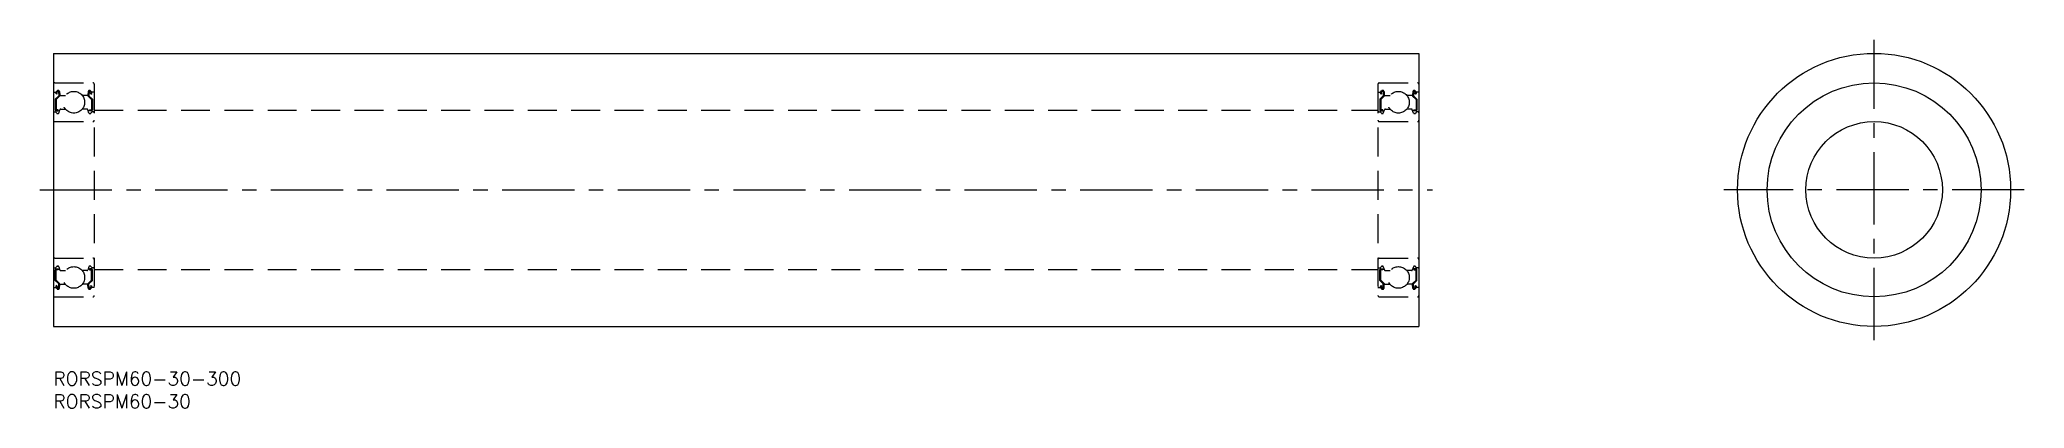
# Model space of a CAD drawing. Extents: x -3 to 433, y -8 to 73.
import ezdxf

# ---------------------------------------------------------------- set-up
doc = ezdxf.new("R2010")
doc.units = 0
doc.header["$LTSCALE"] = 0.5
doc.linetypes.add('CENTER', pattern=[50.8, 31.75, -6.35, 6.35, -6.35])
doc.linetypes.add('DASHED', pattern=[19.05, 12.7, -6.35])
for name, color, linetype in [('MSM_CENTER', 1, 'CENTER'), ('MSM_CONTINUOUS', 7, 'CONTINUOUS'), ('MSM_DASHED', 4, 'DASHED'), ('MSM_PART_NUMBER', 7, 'CONTINUOUS')]:
    doc.layers.add(name, color=color, linetype=linetype)
doc.styles.get("Standard").update_dxf_attribs({"font": 'txt.shx', "height": 3, "bigfont": 'bigfont.shx'})

# ---------------------------------------------------------------- blocks, each defined once
blk = doc.blocks.new('*U17')
at = {"layer": 'MSM_PART_NUMBER'}
blk.add_text('RORSPM60-30-300', height=3, dxfattribs=at).set_placement((0, -3))
blk = doc.blocks.new('*U18')
at = {"layer": 'MSM_PART_NUMBER'}
blk.add_text('RORSPM60-30', height=3, dxfattribs=at).set_placement((0, -8))

msp = doc.modelspace()

# ---------------------------------------------------------------- linework, layer by layer
at = {"layer": 'MSM_CENTER'}
for p, q in [((400, 7), (400, 73)), ((-3, 40), (303, 40)), ((433, 40), (367, 40))]:
    msp.add_line(p, q, dxfattribs=at)
at = {"layer": 'MSM_CONTINUOUS'}
for p, q in [((0, 70), (0, 10)), ((0, 70), (300, 70)), ((300, 70), (300, 10)), ((0, 10), (300, 10))]:
    msp.add_line(p, q, dxfattribs=at)
for radius in [30, 23.5, 15]:
    msp.add_circle((400, 40), radius, dxfattribs=at)
at = {"layer": 'MSM_DASHED'}
for p, q in [((0.1, 61.45), (0.56, 61.45)), ((0.3, 63.5), (8.7, 63.5)), ((0.56, 61.45), (0.81, 61.75)), ((0.74, 61.04), (0.58, 61.17)), ((0.71, 61.32), (0.96, 61.62)), ((0.87, 61.19), (0.71, 61.32)), ((0.74, 61.04), (0.87, 61.19)), ((1.14, 61.56), (1.18, 60.68)), ((1.34, 61.58), (1.4, 60.84)), ((1.38, 61.07), (1.38, 60.6)), ((7.66, 61.58), (7.6, 60.84)), ((7.62, 61.07), (7.62, 60.6)), ((7.86, 61.56), (7.82, 60.68)), ((8.29, 61.32), (8.04, 61.62)), ((8.13, 61.19), (8.29, 61.32)), ((8.26, 61.04), (8.13, 61.19)), ((8.44, 61.45), (8.19, 61.75)), ((8.26, 61.04), (8.42, 61.17)), ((8.9, 61.45), (8.44, 61.45)), ((9, 63.2), (9, 16.8)), ((291, 63.2), (291, 16.8)), ((291.1, 61.45), (291.56, 61.45)), ((291.3, 63.5), (299.7, 63.5)), ((291.56, 61.45), (291.81, 61.75)), ((291.74, 61.04), (291.58, 61.17)), ((291.71, 61.32), (291.96, 61.62)), ((291.87, 61.19), (291.71, 61.32)), ((291.74, 61.04), (291.87, 61.19)), ((292.14, 61.56), (292.18, 60.68)), ((292.34, 61.58), (292.4, 60.84)), ((292.38, 61.07), (292.38, 60.6)), ((298.66, 61.58), (298.6, 60.84)), ((298.62, 61.07), (298.62, 60.6)), ((298.86, 61.56), (298.82, 60.68)), ((299.29, 61.32), (299.04, 61.62)), ((299.13, 61.19), (299.29, 61.32)), ((299.26, 61.04), (299.13, 61.19)), ((299.44, 61.45), (299.19, 61.75)), ((299.26, 61.04), (299.42, 61.17)), ((299.9, 61.45), (299.44, 61.45)), ((0.2, 57.15), (0.5, 57.15)), ((1.18, 60.68), (0.43, 59.93)), ((0.43, 59.93), (0.43, 57.55)), ((0.5, 57.15), (0.78, 56.82)), ((1.38, 60.6), (0.63, 59.85)), ((0.63, 59.85), (0.63, 57.55)), ((1.08, 57.55), (0.63, 57.55)), ((0.63, 57.35), (1.08, 57.35)), ((0.93, 56.75), (0.99, 56.75)), ((1.08, 57.35), (1.08, 57.55)), ((1.18, 56.88), (1.45, 57.62)), ((1.5, 60.75), (2.65, 60.75)), ((1.64, 57.75), (2.65, 57.75)), ((7.5, 60.75), (6.35, 60.75)), ((7.36, 57.75), (6.35, 57.75)), ((7.82, 56.88), (7.55, 57.62)), ((7.62, 60.6), (8.37, 59.85)), ((7.82, 60.68), (8.57, 59.93)), ((7.92, 57.55), (8.37, 57.55)), ((7.92, 57.35), (7.92, 57.55)), ((8.37, 57.35), (7.92, 57.35)), ((8.07, 56.75), (8.01, 56.75)), ((8.5, 57.15), (8.22, 56.82)), ((8.37, 59.85), (8.37, 57.55)), ((8.8, 57.15), (8.5, 57.15)), ((8.57, 59.93), (8.57, 57.55)), ((9, 57.5), (291, 57.5)), ((291.2, 57.15), (291.5, 57.15)), ((292.18, 60.68), (291.43, 59.93)), ((291.43, 59.93), (291.43, 57.55)), ((291.5, 57.15), (291.78, 56.82)), ((292.38, 60.6), (291.63, 59.85)), ((291.63, 59.85), (291.63, 57.55)), ((292.08, 57.55), (291.63, 57.55)), ((291.63, 57.35), (292.08, 57.35)), ((291.93, 56.75), (291.99, 56.75)), ((292.08, 57.35), (292.08, 57.55)), ((292.18, 56.88), (292.45, 57.62)), ((292.5, 60.75), (293.65, 60.75)), ((292.64, 57.75), (293.65, 57.75)), ((298.5, 60.75), (297.35, 60.75)), ((298.36, 57.75), (297.35, 57.75)), ((298.82, 56.88), (298.55, 57.62)), ((298.62, 60.6), (299.37, 59.85)), ((298.82, 60.68), (299.57, 59.93)), ((298.92, 57.55), (299.37, 57.55)), ((298.92, 57.35), (298.92, 57.55)), ((299.37, 57.35), (298.92, 57.35)), ((299.07, 56.75), (299.01, 56.75)), ((299.5, 57.15), (299.22, 56.82)), ((299.37, 59.85), (299.37, 57.55)), ((299.8, 57.15), (299.5, 57.15)), ((299.57, 59.93), (299.57, 57.55)), ((0.3, 55), (8.7, 55)), ((291.3, 55), (299.7, 55)), ((0.2, 22.85), (0.5, 22.85)), ((0.3, 25), (8.7, 25)), ((0.43, 20.07), (0.43, 22.45)), ((0.5, 22.85), (0.78, 23.18)), ((0.63, 22.65), (1.08, 22.65)), ((0.63, 20.15), (0.63, 22.45)), ((1.08, 22.45), (0.63, 22.45)), ((0.93, 23.25), (0.99, 23.25)), ((1.08, 22.65), (1.08, 22.45)), ((1.18, 23.12), (1.45, 22.38)), ((1.64, 22.25), (2.65, 22.25)), ((1.89, 22.25), (1.89, 22.25)), ((2.14, 22.25), (2.14, 22.25)), ((7.36, 22.25), (6.35, 22.25)), ((7.82, 23.12), (7.55, 22.38)), ((7.92, 22.65), (7.92, 22.45)), ((8.37, 22.65), (7.92, 22.65)), ((7.92, 22.45), (8.37, 22.45)), ((8.07, 23.25), (8.01, 23.25)), ((8.5, 22.85), (8.22, 23.18)), ((8.37, 20.15), (8.37, 22.45)), ((8.8, 22.85), (8.5, 22.85)), ((8.57, 20.07), (8.57, 22.45)), ((9, 22.5), (291, 22.5)), ((291.2, 22.85), (291.5, 22.85)), ((291.3, 25), (299.7, 25)), ((291.43, 20.07), (291.43, 22.45)), ((291.5, 22.85), (291.78, 23.18)), ((291.63, 22.65), (292.08, 22.65)), ((291.63, 20.15), (291.63, 22.45)), ((292.08, 22.45), (291.63, 22.45)), ((291.93, 23.25), (291.99, 23.25)), ((292.08, 22.65), (292.08, 22.45)), ((292.18, 23.12), (292.45, 22.38)), ((292.64, 22.25), (293.65, 22.25)), ((292.89, 22.25), (292.89, 22.25)), ((293.14, 22.25), (293.14, 22.25)), ((298.36, 22.25), (297.35, 22.25)), ((298.82, 23.12), (298.55, 22.38)), ((298.92, 22.65), (298.92, 22.45)), ((299.37, 22.65), (298.92, 22.65)), ((298.92, 22.45), (299.37, 22.45)), ((299.07, 23.25), (299.01, 23.25)), ((299.5, 22.85), (299.22, 23.18)), ((299.37, 20.15), (299.37, 22.45)), ((299.8, 22.85), (299.5, 22.85)), ((299.57, 20.07), (299.57, 22.45)), ((0.1, 18.55), (0.56, 18.55)), ((1.18, 19.32), (0.43, 20.07)), ((0.56, 18.55), (0.81, 18.25)), ((0.74, 18.96), (0.58, 18.83)), ((1.38, 19.4), (0.63, 20.15)), ((0.87, 18.81), (0.71, 18.68)), ((0.71, 18.68), (0.96, 18.38)), ((0.74, 18.96), (0.87, 18.81)), ((1.14, 18.44), (1.18, 19.32)), ((1.34, 18.42), (1.4, 19.16)), ((1.38, 18.93), (1.38, 19.4)), ((1.5, 19.25), (2.65, 19.25)), ((7.5, 19.25), (6.35, 19.25)), ((7.66, 18.42), (7.6, 19.16)), ((7.62, 19.4), (8.37, 20.15)), ((7.62, 18.93), (7.62, 19.4)), ((7.82, 19.32), (8.57, 20.07)), ((7.86, 18.44), (7.82, 19.32)), ((8.29, 18.68), (8.04, 18.38)), ((8.26, 18.96), (8.13, 18.81)), ((8.13, 18.81), (8.29, 18.68)), ((8.44, 18.55), (8.19, 18.25)), ((8.26, 18.96), (8.42, 18.83)), ((8.9, 18.55), (8.44, 18.55)), ((291.1, 18.55), (291.56, 18.55)), ((292.18, 19.32), (291.43, 20.07)), ((291.56, 18.55), (291.81, 18.25)), ((291.74, 18.96), (291.58, 18.83)), ((292.38, 19.4), (291.63, 20.15)), ((291.87, 18.81), (291.71, 18.68)), ((291.71, 18.68), (291.96, 18.38)), ((291.74, 18.96), (291.87, 18.81)), ((292.14, 18.44), (292.18, 19.32)), ((292.34, 18.42), (292.4, 19.16)), ((292.38, 18.93), (292.38, 19.4)), ((292.5, 19.25), (293.65, 19.25)), ((298.5, 19.25), (297.35, 19.25)), ((298.66, 18.42), (298.6, 19.16)), ((298.62, 19.4), (299.37, 20.15)), ((298.62, 18.93), (298.62, 19.4)), ((298.82, 19.32), (299.57, 20.07)), ((298.86, 18.44), (298.82, 19.32)), ((299.29, 18.68), (299.04, 18.38)), ((299.26, 18.96), (299.13, 18.81)), ((299.13, 18.81), (299.29, 18.68)), ((299.44, 18.55), (299.19, 18.25)), ((299.26, 18.96), (299.42, 18.83)), ((299.9, 18.55), (299.44, 18.55)), ((0.3, 16.5), (8.7, 16.5)), ((291.3, 16.5), (299.7, 16.5))]:
    msp.add_line(p, q, dxfattribs=at)
for centre in [(4.5, 59.25), (295.5, 59.25), (4.5, 20.75), (295.5, 20.75)]:
    msp.add_circle(centre, 2.38, dxfattribs=at)
for centre, radius, start, end in [((0.3, 63.2), 0.3, 90, 180), ((0.1, 61.55), 0.1, 180, 270), ((0.71, 61.32), 0.2, 140.001, 230.0841), ((1.04, 61.55), 0.3, 4.9967, 140.001), ((1.04, 61.56), 0.1, 2.8198, 140), ((7.96, 61.55), 0.3, 39.999, 175.0033), ((7.96, 61.56), 0.1, 40, 177.1802), ((8.29, 61.32), 0.2, 309.9159, 39.999), ((8.7, 63.2), 0.3, 0, 90), ((8.9, 61.55), 0.1, 270, 0), ((291.3, 63.2), 0.3, 90, 180), ((291.1, 61.55), 0.1, 180, 270), ((291.71, 61.32), 0.2, 140.001, 230.0841), ((292.04, 61.55), 0.3, 4.9967, 140.001), ((292.04, 61.56), 0.1, 2.8198, 140), ((298.96, 61.55), 0.3, 39.999, 175.0033), ((298.96, 61.56), 0.1, 40, 177.1802), ((299.29, 61.32), 0.2, 309.9159, 39.999), ((299.7, 63.2), 0.3, 0, 90), ((299.9, 61.55), 0.1, 270, 0), ((0.2, 56.95), 0.2, 90, 180), ((0.63, 57.55), 0.2, 180, 270), ((0.93, 56.95), 0.2, 219.9936, 270), ((0.99, 56.95), 0.2, 270, 339.9921), ((1.5, 60.85), 0.1, 184.9967, 270.0005), ((1.64, 57.55), 0.2, 90, 159.9921), ((7.36, 57.55), 0.2, 20.0079, 90), ((7.5, 60.85), 0.1, 269.9995, 355.0033), ((8.01, 56.95), 0.2, 200.0079, 270), ((8.07, 56.95), 0.2, 270, 320.0064), ((8.37, 57.55), 0.2, 270, 0), ((8.8, 56.95), 0.2, 0, 90), ((291.2, 56.95), 0.2, 90, 180), ((291.63, 57.55), 0.2, 180, 270), ((291.93, 56.95), 0.2, 219.9936, 270), ((291.99, 56.95), 0.2, 270, 339.9921), ((292.5, 60.85), 0.1, 184.9967, 270.0005), ((292.64, 57.55), 0.2, 90, 159.9921), ((298.36, 57.55), 0.2, 20.0079, 90), ((298.5, 60.85), 0.1, 269.9995, 355.0033), ((299.01, 56.95), 0.2, 200.0079, 270), ((299.07, 56.95), 0.2, 270, 320.0064), ((299.37, 57.55), 0.2, 270, 0), ((299.8, 56.95), 0.2, 0, 90), ((0.3, 55.3), 0.3, 180, 270), ((8.7, 55.3), 0.3, 270, 0), ((291.3, 55.3), 0.3, 180, 270), ((299.7, 55.3), 0.3, 270, 0), ((0.3, 24.7), 0.3, 90, 180), ((0.2, 23.05), 0.2, 180, 270), ((0.63, 22.45), 0.2, 90, 180), ((0.93, 23.05), 0.2, 90, 140.0064), ((0.99, 23.05), 0.2, 20.0079, 90), ((1.64, 22.45), 0.2, 200.0079, 270), ((7.36, 22.45), 0.2, 270, 339.9921), ((8.01, 23.05), 0.2, 90, 159.9921), ((8.07, 23.05), 0.2, 39.9936, 90), ((8.37, 22.45), 0.2, 0, 90), ((8.7, 24.7), 0.3, 0, 90), ((8.8, 23.05), 0.2, 270, 0), ((291.3, 24.7), 0.3, 90, 180), ((291.2, 23.05), 0.2, 180, 270), ((291.63, 22.45), 0.2, 90, 180), ((291.93, 23.05), 0.2, 90, 140.0064), ((291.99, 23.05), 0.2, 20.0079, 90), ((292.64, 22.45), 0.2, 200.0079, 270), ((298.36, 22.45), 0.2, 270, 339.9921), ((299.01, 23.05), 0.2, 90, 159.9921), ((299.07, 23.05), 0.2, 39.9936, 90), ((299.37, 22.45), 0.2, 0, 90), ((299.7, 24.7), 0.3, 0, 90), ((299.8, 23.05), 0.2, 270, 0), ((0.1, 18.45), 0.1, 90, 180), ((0.71, 18.68), 0.2, 129.9159, 219.999), ((1.04, 18.45), 0.3, 219.999, 355.0033), ((1.04, 18.44), 0.1, 220, 357.1802), ((1.5, 19.15), 0.1, 89.9995, 175.0033), ((7.5, 19.15), 0.1, 4.9967, 90.0005), ((7.96, 18.45), 0.3, 184.9967, 320.001), ((7.96, 18.44), 0.1, 182.8198, 320), ((8.29, 18.68), 0.2, 320.001, 50.0841), ((8.9, 18.45), 0.1, 0, 90), ((291.1, 18.45), 0.1, 90, 180), ((291.71, 18.68), 0.2, 129.9159, 219.999), ((292.04, 18.45), 0.3, 219.999, 355.0033), ((292.04, 18.44), 0.1, 220, 357.1802), ((292.5, 19.15), 0.1, 89.9995, 175.0033), ((298.5, 19.15), 0.1, 4.9967, 90.0005), ((298.96, 18.45), 0.3, 184.9967, 320.001), ((298.96, 18.44), 0.1, 182.8198, 320), ((299.29, 18.68), 0.2, 320.001, 50.0841), ((299.9, 18.45), 0.1, 0, 90), ((0.3, 16.8), 0.3, 180, 270), ((8.7, 16.8), 0.3, 270, 0), ((291.3, 16.8), 0.3, 180, 270), ((299.7, 16.8), 0.3, 270, 0)]:
    msp.add_arc(centre, radius, start, end, dxfattribs=at)

# ---------------------------------------------------------------- block references
at = {"layer": 'MSM_CONTINUOUS'}
for name in ['*U17', '*U18']:
    msp.add_blockref(name, (0, 0), dxfattribs=at)

doc.saveas('drawing.dxf')
